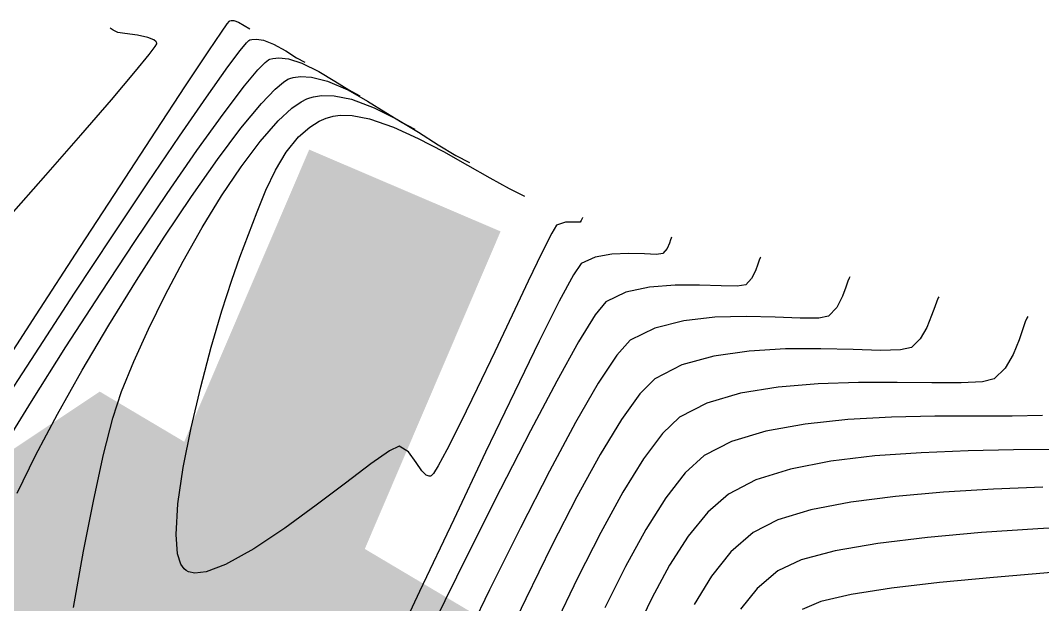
# Model space of a CAD drawing. Header units: feet. Extents: x 26064 to 27719, y 16802 to 28989.
# Drawn here: x 27603.58 to 27642.87, y 18020.47 to 18042.92 of the extents above; entities that cross this region are included whole.
import ezdxf

# ---------------------------------------------------------------- set-up
doc = ezdxf.new("R2010")
doc.units = ezdxf.units.FT
doc.header["$LTSCALE"] = 50
doc.header["$MEASUREMENT"] = 0
doc.linetypes.add('HIDDEN', pattern=[0.375, 0.25, -0.125])
doc.linetypes.add('HIDN25', pattern=[0.0938, 0.0625, -0.0313])
for name, color, linetype in [('CONT-MJR', 160, 'HIDDEN'), ('CONT-MNR', 55, 'HIDN25'), ('SILT_FENCE', 1, 'HIDDEN'), ('WATER', 5, 'Continuous')]:
    doc.layers.add(name, color=color, linetype=linetype)

msp = doc.modelspace()

# ---------------------------------------------------------------- linework, layer by layer
at = {"layer": 'CONT-MJR', "color": 7, "extrusion": (0.818663, -0.574275, 0)}
msp.add_line((27611.30488, 18042.47614, 625), (27611.53084, 18042.79827, 625), dxfattribs=at)
at = {"layer": 'CONT-MJR', "color": 7, "extrusion": (0.792367, -0.610044, 0)}
msp.add_line((27611.53084, 18042.79827, 625), (27611.60859, 18042.89925, 625), dxfattribs=at)
at = {"layer": 'CONT-MJR', "color": 7, "extrusion": (-0.678979, 0.734158, 0)}
msp.add_line((27611.60859, 18042.89925, 625), (27611.62456, 18042.91402, 625), dxfattribs=at)
at = {"layer": 'CONT-MJR', "color": 7, "extrusion": (0.200093, -0.979777, 0)}
msp.add_line((27611.62456, 18042.91402, 625), (27611.67514, 18042.92435, 625), dxfattribs=at)
at = {"layer": 'CONT-MJR', "color": 7, "extrusion": (-0.065043, -0.997882, 0)}
msp.add_line((27611.67514, 18042.92435, 625), (27611.78422, 18042.91724, 625), dxfattribs=at)
at = {"layer": 'CONT-MJR', "color": 7, "extrusion": (-0.336186, -0.941796, 0)}
msp.add_line((27611.78422, 18042.91724, 625), (27611.95828, 18042.85511, 625), dxfattribs=at)
at = {"layer": 'CONT-MJR', "color": 7, "extrusion": (-0.495609, -0.868546, 0)}
msp.add_line((27611.95828, 18042.85511, 625), (27612.1837, 18042.72648, 625), dxfattribs=at)
at = {"layer": 'CONT-MJR', "color": 7, "extrusion": (0.507377, 0.861724, 0)}
msp.add_line((27612.1837, 18042.72648, 625), (27612.39879, 18042.59984, 625), dxfattribs=at)
at = {"layer": 'CONT-MJR', "color": 7}
for p, q in [((27610.81404, 18041.75046, 625), (27611.30488, 18042.47614, 625)), ((27614.70144, 18038.82482, 620), (27615.06691, 18039.04737, 620)), ((27615.06691, 18039.04737, 620), (27615.33088, 18039.16393, 620)), ((27615.33088, 18039.16393, 620), (27615.46937, 18039.21211, 620)), ((27615.59772, 18039.24656, 620), (27615.87303, 18039.28484, 620)), ((27615.87303, 18039.28484, 620), (27616.32775, 18039.27168, 620)), ((27616.99853, 18039.13911, 620), (27617.91188, 18038.82434, 620)), ((27617.91188, 18038.82434, 620), (27618.87111, 18038.39038, 620)), ((27621.62427, 18036.87086, 620), (27622.36722, 18036.45762, 620)), ((27612.67231, 18035.56473, 620), (27613.01085, 18036.39617, 620)), ((27624.5299, 18035.16543, 620), (27624.18758, 18035.06054, 620)), ((27625.09018, 18035.17038, 620), (27624.89825, 18035.17184, 620)), ((27625.13622, 18035.2378, 620), (27625.09018, 18035.17038, 620)), ((27623.99874, 18034.74712, 620), (27623.62029, 18033.99169, 620)), ((27604.17796, 18031.60415, 625), (27605.85878, 18034.19439, 625)), ((27611.32177, 18031.75763, 620), (27611.69914, 18032.93877, 620)), ((27642.20255, 18031.33621, 625), (27642.10615, 18031.06847, 625)), ((27642.26424, 18031.48277, 625), (27642.20255, 18031.33621, 625)), ((27642.10615, 18031.06847, 625), (27641.96089, 18030.64986, 625)), ((27610.5085, 18028.83647, 620), (27610.91403, 18030.36162, 620)), ((27621.81171, 18030.18723, 620), (27621.13928, 18028.77764, 620)), ((27632.70291, 18028.82507, 625), (27631.2496, 18028.58969, 625)), ((27638.61466, 18028.98853, 625), (27637.27499, 18029.00358, 625)), ((27628.90821, 18027.67273, 625), (27628.25911, 18027.05088, 625)), ((27609.83438, 18025.74167, 620), (27610.13776, 18027.26791, 620)), ((27628.25911, 18027.05088, 625), (27627.52922, 18026.07049, 625)), ((27618.49576, 18026.34298, 620), (27618.14053, 18026.55991, 620)), ((27618.79228, 18025.93246, 620), (27618.49576, 18026.34298, 620)), ((27627.52922, 18026.07049, 625), (27626.73314, 18024.7841, 625)), ((27619.3682, 18025.41737, 620), (27619.34035, 18025.40233, 620)), ((27614.94706, 18024.285, 620), (27613.74054, 18023.40917, 620)), ((27609.62064, 18022.42316, 620), (27609.56005, 18023.15912, 620)), ((27609.87039, 18021.83967, 620), (27609.74547, 18022.02341, 620)), ((27609.94614, 18021.77469, 620), (27609.87039, 18021.83967, 620)), ((27610.72214, 18021.73137, 620), (27610.2772, 18021.67479, 620)), ((27640.98336, 18021.51442, 630), (27638.90708, 18021.31632, 630)), ((27637.05557, 18021.0986, 630), (27635.50675, 18020.85698, 630)), ((27638.90708, 18021.31632, 630), (27637.05557, 18021.0986, 630)), ((27634.33853, 18020.58717, 630), (27633.62884, 18020.28491, 630)), ((27635.50675, 18020.85698, 630), (27634.33853, 18020.58717, 630))]:
    msp.add_line(p, q, dxfattribs=at)
at = {"layer": 'CONT-MJR', "color": 7, "extrusion": (0.832953, -0.553344, 0)}
msp.add_line((27609.92704, 18040.41525, 625), (27610.81404, 18041.75046, 625), dxfattribs=at)
at = {"layer": 'CONT-MJR', "color": 7, "extrusion": (0.835437, -0.549586, 0)}
msp.add_line((27608.77663, 18038.66648, 625), (27609.92704, 18040.41525, 625), dxfattribs=at)
at = {"layer": 'CONT-MJR', "color": 7, "extrusion": (0.259231, -0.965815, 0)}
msp.add_line((27615.46937, 18039.21211, 620), (27615.59772, 18039.24656, 620), dxfattribs=at)
at = {"layer": 'CONT-MJR', "color": 7, "extrusion": (-0.193888, -0.981024, 0)}
msp.add_line((27616.32775, 18039.27168, 620), (27616.99853, 18039.13911, 620), dxfattribs=at)
at = {"layer": 'CONT-MJR', "color": 7, "extrusion": (0.836934, -0.547303, 0)}
msp.add_line((27607.40611, 18036.57068, 625), (27608.77663, 18038.66648, 625), dxfattribs=at)
at = {"layer": 'CONT-MJR', "color": 7, "extrusion": (0.655017, -0.755614, 0)}
msp.add_line((27614.26538, 18038.44682, 620), (27614.70144, 18038.82482, 620), dxfattribs=at)
at = {"layer": 'CONT-MJR', "color": 7, "extrusion": (0.777149, -0.629317, 0)}
msp.add_line((27613.79053, 18037.86042, 620), (27614.26538, 18038.44682, 620), dxfattribs=at)
at = {"layer": 'CONT-MJR', "color": 7, "extrusion": (-0.462459, -0.88664, 0)}
msp.add_line((27618.87111, 18038.39038, 620), (27619.83623, 18037.88699, 620), dxfattribs=at)
at = {"layer": 'CONT-MJR', "color": 7, "extrusion": (0.858702, -0.512475, 0)}
msp.add_line((27613.37797, 18037.16914, 620), (27613.79053, 18037.86042, 620), dxfattribs=at)
at = {"layer": 'CONT-MJR', "color": 7, "extrusion": (-0.489817, -0.871825, 0)}
msp.add_line((27619.83623, 18037.88699, 620), (27620.76728, 18037.3639, 620), dxfattribs=at)
at = {"layer": 'CONT-MJR', "color": 7, "extrusion": (0.903293, -0.429024, 0)}
msp.add_line((27613.01085, 18036.39617, 620), (27613.37797, 18037.16914, 620), dxfattribs=at)
at = {"layer": 'CONT-MJR', "color": 7, "extrusion": (-0.498675, -0.866789, 0)}
msp.add_line((27620.76728, 18037.3639, 620), (27621.62427, 18036.87086, 620), dxfattribs=at)
at = {"layer": 'CONT-MJR', "color": 7, "extrusion": (0.838002, -0.545667, 0)}
msp.add_line((27605.85878, 18034.19439, 625), (27607.40611, 18036.57068, 625), dxfattribs=at)
at = {"layer": 'CONT-MJR', "color": 7, "extrusion": (-0.433974, -0.900925, 0)}
msp.add_line((27622.36722, 18036.45762, 620), (27622.95617, 18036.17393, 620), dxfattribs=at)
at = {"layer": 'CONT-MJR', "color": 7, "extrusion": (0.935689, -0.352825, 0)}
msp.add_line((27612.3455, 18034.69804, 620), (27612.67231, 18035.56473, 620), dxfattribs=at)
at = {"layer": 'CONT-MJR', "color": 7, "extrusion": (0.017419, -0.999848, 0)}
msp.add_line((27624.89825, 18035.17184, 620), (27624.5299, 18035.16543, 620), dxfattribs=at)
at = {"layer": 'CONT-MJR', "color": 7, "extrusion": (0.91061, -0.413267, 0)}
msp.add_line((27625.16706, 18035.30575, 620), (27625.13622, 18035.2378, 620), dxfattribs=at)
at = {"layer": 'CONT-MJR', "color": 7, "extrusion": (0.919874, -0.392214, 0)}
msp.add_line((27625.18153, 18035.33969, 620), (27625.16706, 18035.30575, 620), dxfattribs=at)
at = {"layer": 'CONT-MJR', "color": 7, "extrusion": (0.904458, -0.426563, 0)}
msp.add_line((27625.18608, 18035.34933, 620), (27625.18153, 18035.33969, 620), dxfattribs=at)
at = {"layer": 'CONT-MJR', "color": 7, "extrusion": (0.856545, -0.516072, 0)}
msp.add_line((27624.18758, 18035.06054, 620), (27623.99874, 18034.74712, 620), dxfattribs=at)
at = {"layer": 'CONT-MJR', "color": 7, "extrusion": (0.935486, -0.353364, 0)}
msp.add_line((27612.01357, 18033.81929, 620), (27612.3455, 18034.69804, 620), dxfattribs=at)
at = {"layer": 'CONT-MJR', "color": 7, "extrusion": (0.901419, -0.432948, 0)}
msp.add_line((27623.62029, 18033.99169, 620), (27623.09866, 18032.90564, 620), dxfattribs=at)
at = {"layer": 'CONT-MJR', "color": 7, "extrusion": (0.941758, -0.336292, 0)}
msp.add_line((27611.69914, 18032.93877, 620), (27612.01357, 18033.81929, 620), dxfattribs=at)
at = {"layer": 'CONT-MJR', "color": 7, "extrusion": (0.903724, -0.428115, 0)}
msp.add_line((27623.09866, 18032.90564, 620), (27622.48032, 18031.60036, 620), dxfattribs=at)
at = {"layer": 'CONT-MJR', "color": 7, "extrusion": (0.839629, -0.543161, 0)}
msp.add_line((27602.40695, 18028.86649, 625), (27604.17796, 18031.60415, 625), dxfattribs=at)
at = {"layer": 'CONT-MJR', "color": 7, "extrusion": (0.959894, -0.280362, 0)}
msp.add_line((27610.91403, 18030.36162, 620), (27611.32177, 18031.75763, 620), dxfattribs=at)
at = {"layer": 'CONT-MJR', "color": 7, "extrusion": (0.903927, -0.427686, 0)}
msp.add_line((27622.48032, 18031.60036, 620), (27621.81171, 18030.18723, 620), dxfattribs=at)
at = {"layer": 'CONT-MJR', "color": 7, "extrusion": (0.895061, -0.445944, 0)}
msp.add_line((27642.29498, 18031.54449, 625), (27642.26424, 18031.48277, 625), dxfattribs=at)
at = {"layer": 'CONT-MJR', "color": 7, "extrusion": (0.926305, -0.376775, 0)}
msp.add_line((27641.96089, 18030.64986, 625), (27641.73203, 18030.08721, 625), dxfattribs=at)
at = {"layer": 'CONT-MJR', "color": 7, "extrusion": (0.864396, -0.502812, 0)}
msp.add_line((27641.73203, 18030.08721, 625), (27641.42424, 18029.55808, 625), dxfattribs=at)
at = {"layer": 'CONT-MJR', "color": 7, "extrusion": (0.705211, -0.708998, 0)}
msp.add_line((27641.42424, 18029.55808, 625), (27641.00922, 18029.14528, 625), dxfattribs=at)
at = {"layer": 'CONT-MJR', "color": 7, "extrusion": (0.973186, -0.23002, 0)}
msp.add_line((27610.13776, 18027.26791, 620), (27610.5085, 18028.83647, 620), dxfattribs=at)
at = {"layer": 'CONT-MJR', "color": 7, "extrusion": (0.08232, -0.996606, 0)}
msp.add_line((27634.24259, 18028.95225, 625), (27632.70291, 18028.82507, 625), dxfattribs=at)
at = {"layer": 'CONT-MJR', "color": 7, "extrusion": (0.031847, -0.999493, 0)}
msp.add_line((27635.79213, 18029.00162, 625), (27634.24259, 18028.95225, 625), dxfattribs=at)
at = {"layer": 'CONT-MJR', "color": 7, "extrusion": (0.001324, -0.999999, 0)}
msp.add_line((27637.27499, 18029.00358, 625), (27635.79213, 18029.00162, 625), dxfattribs=at)
at = {"layer": 'CONT-MJR', "color": 7, "extrusion": (-0.001486, -0.999999, 0)}
msp.add_line((27639.7346, 18028.98687, 625), (27638.61466, 18028.98853, 625), dxfattribs=at)
at = {"layer": 'CONT-MJR', "color": 7, "extrusion": (0.051065, -0.998695, 0)}
msp.add_line((27640.5583, 18029.02899, 625), (27639.7346, 18028.98687, 625), dxfattribs=at)
at = {"layer": 'CONT-MJR', "color": 7, "extrusion": (0.249733, -0.968315, 0)}
msp.add_line((27641.00922, 18029.14528, 625), (27640.5583, 18029.02899, 625), dxfattribs=at)
at = {"layer": 'CONT-MJR', "color": 7, "extrusion": (0.899246, -0.437443, 0)}
msp.add_line((27621.13928, 18028.77764, 620), (27620.50948, 18027.48296, 620), dxfattribs=at)
at = {"layer": 'CONT-MJR', "color": 7, "extrusion": (0.278362, -0.960476, 0)}
msp.add_line((27631.2496, 18028.58969, 625), (27629.95919, 18028.2157, 625), dxfattribs=at)
at = {"layer": 'CONT-MJR', "color": 7, "extrusion": (0.459, -0.888436, 0)}
msp.add_line((27629.95919, 18028.2157, 625), (27628.90821, 18027.67273, 625), dxfattribs=at)
at = {"layer": 'CONT-MJR', "color": 7, "extrusion": (0.892232, -0.451577, 0)}
msp.add_line((27620.50948, 18027.48296, 620), (27619.96876, 18026.4146, 620), dxfattribs=at)
at = {"layer": 'CONT-MJR', "color": 7, "extrusion": (-0.42798, 0.903788, 0)}
msp.add_line((27618.14053, 18026.55991, 620), (27617.76468, 18026.38193, 620), dxfattribs=at)
at = {"layer": 'CONT-MJR', "color": 7, "extrusion": (-0.577728, 0.816229, 0)}
msp.add_line((27617.76468, 18026.38193, 620), (27617.04795, 18025.87462, 620), dxfattribs=at)
at = {"layer": 'CONT-MJR', "color": 7, "extrusion": (0.877456, -0.479657, 0)}
msp.add_line((27619.96876, 18026.4146, 620), (27619.63153, 18025.7977, 620), dxfattribs=at)
at = {"layer": 'CONT-MJR', "color": 7, "extrusion": (0.989581, -0.143979, 0)}
msp.add_line((27609.63096, 18024.3435, 620), (27609.83438, 18025.74167, 620), dxfattribs=at)
at = {"layer": 'CONT-MJR', "color": 7, "extrusion": (0.603566, -0.797313, 0)}
msp.add_line((27617.04795, 18025.87462, 620), (27616.07914, 18025.14123, 620), dxfattribs=at)
at = {"layer": 'CONT-MJR', "color": 7, "extrusion": (0.828783, 0.55957, 0)}
msp.add_line((27619.00925, 18025.6111, 620), (27618.79228, 18025.93246, 620), dxfattribs=at)
at = {"layer": 'CONT-MJR', "color": 7, "extrusion": (0.84453, -0.535508, 0)}
msp.add_line((27619.63153, 18025.7977, 620), (27619.44984, 18025.51116, 620), dxfattribs=at)
at = {"layer": 'CONT-MJR', "color": 7, "extrusion": (0.710865, 0.703329, 0)}
msp.add_line((27619.1712, 18025.44742, 620), (27619.00925, 18025.6111, 620), dxfattribs=at)
at = {"layer": 'CONT-MJR', "color": 7, "extrusion": (0.382308, 0.924035, 0)}
msp.add_line((27619.28273, 18025.40128, 620), (27619.1712, 18025.44742, 620), dxfattribs=at)
at = {"layer": 'CONT-MJR', "color": 7, "extrusion": (0.018251, -0.999833, 0)}
msp.add_line((27619.34035, 18025.40233, 620), (27619.28273, 18025.40128, 620), dxfattribs=at)
at = {"layer": 'CONT-MJR', "color": 7, "extrusion": (0.754273, -0.656561, 0)}
msp.add_line((27619.44984, 18025.51116, 620), (27619.3682, 18025.41737, 620), dxfattribs=at)
at = {"layer": 'CONT-MJR', "color": 7, "extrusion": (-0.60323, 0.797567, 0)}
msp.add_line((27616.07914, 18025.14123, 620), (27614.94706, 18024.285, 620), dxfattribs=at)
at = {"layer": 'CONT-MJR', "color": 7, "extrusion": (0.876033, -0.482251, 0)}
msp.add_line((27626.73314, 18024.7841, 625), (27625.88546, 18023.24425, 625), dxfattribs=at)
at = {"layer": 'CONT-MJR', "color": 7, "extrusion": (0.998213, -0.059757, 0)}
msp.add_line((27609.56005, 18023.15912, 620), (27609.63096, 18024.3435, 620), dxfattribs=at)
at = {"layer": 'CONT-MJR', "color": 7, "extrusion": (0.553447, -0.832884, 0)}
msp.add_line((27613.74054, 18023.40917, 620), (27612.54837, 18022.61698, 620), dxfattribs=at)
at = {"layer": 'CONT-MJR', "color": 7, "extrusion": (0.89148, -0.453059, 0)}
msp.add_line((27625.88546, 18023.24425, 625), (27625.00078, 18021.50347, 625), dxfattribs=at)
at = {"layer": 'CONT-MJR', "color": 7, "extrusion": (-0.485831, 0.874053, 0)}
msp.add_line((27612.54837, 18022.61698, 620), (27611.45937, 18022.01167, 620), dxfattribs=at)
at = {"layer": 'CONT-MJR', "color": 7, "extrusion": (0.95455, 0.298052, 0)}
msp.add_line((27609.74547, 18022.02341, 620), (27609.62064, 18022.42316, 620), dxfattribs=at)
at = {"layer": 'CONT-MJR', "color": 7, "extrusion": (0.474767, 0.880111, 0)}
msp.add_line((27610.04266, 18021.72263, 620), (27609.94614, 18021.77469, 620), dxfattribs=at)
at = {"layer": 'CONT-MJR', "color": 7, "extrusion": (0.355394, -0.934717, 0)}
msp.add_line((27611.45937, 18022.01167, 620), (27610.72214, 18021.73137, 620), dxfattribs=at)
at = {"layer": 'CONT-MJR', "color": 7, "extrusion": (-0.199852, -0.979826, 0)}
msp.add_line((27610.2772, 18021.67479, 620), (27610.04266, 18021.72263, 620), dxfattribs=at)
at = {"layer": 'CONT-MJR', "color": 7, "extrusion": (0.90147, -0.432842, 0)}
msp.add_line((27625.00078, 18021.50347, 625), (27624.09369, 18019.6143, 625), dxfattribs=at)
at = {"layer": 'CONT-MJR', "color": 7, "extrusion": (0.081929, -0.996638, 0)}
msp.add_line((27643.2065, 18021.69717, 630), (27640.98336, 18021.51442, 630), dxfattribs=at)
at = {"layer": 'CONT-MNR', "color": 7}
for p, q in [((27607.14903, 18042.54558, 626), (27607.02748, 18042.62286, 626)), ((27607.59234, 18042.41619, 626), (27607.31932, 18042.45537, 626)), ((27608.79954, 18042.10207, 626), (27608.70648, 18042.1809, 626)), ((27612.36336, 18042.15581, 624), (27612.39352, 18042.17364, 624)), ((27608.82298, 18042.0567, 626), (27608.79954, 18042.10207, 626)), ((27613.3059, 18042.01258, 624), (27613.77519, 18041.75241, 624)), ((27612.98031, 18041.30732, 623), (27613.11298, 18041.40984, 623)), ((27613.50643, 18041.48598, 623), (27613.87584, 18041.44765, 623)), ((27613.77519, 18041.75241, 624), (27614.19196, 18041.49031, 624)), ((27613.87584, 18041.44765, 623), (27614.39178, 18041.2861, 623)), ((27612.19412, 18040.41117, 623), (27612.70166, 18041.02106, 623)), ((27607.07321, 18039.87462, 626), (27608.00761, 18040.97628, 626)), ((27614.77229, 18040.73948, 622), (27615.37944, 18040.58564, 622)), ((27611.36819, 18039.32282, 623), (27612.19412, 18040.41117, 623)), ((27613.36538, 18040.28533, 622), (27613.68368, 18040.55581, 622)), ((27614.70041, 18039.95249, 621), (27614.84798, 18039.99282, 621)), ((27616.91851, 18039.82658, 622), (27617.62725, 18039.38525, 622)), ((27610.36461, 18037.92513, 623), (27611.36819, 18039.32282, 623)), ((27604.55763, 18036.98232, 626), (27605.89611, 18038.51436, 626)), ((27608.47386, 18036.67796, 624), (27609.68937, 18038.47411, 624)), ((27612.06059, 18037.2997, 621), (27612.79132, 18038.27529, 621)), ((27609.22102, 18036.27478, 623), (27610.36461, 18037.92513, 623)), ((27611.31253, 18036.18111, 621), (27612.06059, 18037.2997, 621)), ((27628.5211, 18034.35605, 621), (27628.43768, 18034.16212, 621)), ((27626.30551, 18033.93585, 621), (27625.6666, 18033.82427, 621)), ((27626.96708, 18033.96172, 621), (27626.30551, 18033.93585, 621)), ((27628.03268, 18033.93245, 621), (27627.56993, 18033.94591, 621)), ((27628.43768, 18034.16212, 621), (27628.27398, 18033.96536, 621)), ((27609.14357, 18032.35891, 621), (27609.83611, 18033.67155, 621)), ((27625.6666, 18033.82427, 621), (27625.13171, 18033.58298, 621)), ((27632.01255, 18033.79252, 622), (27631.97808, 18033.70716, 622)), ((27632.02964, 18033.82739, 622), (27632.01255, 18033.79252, 622)), ((27631.83376, 18033.30482, 622), (27631.68058, 18032.99935, 622)), ((27606.97459, 18031.20671, 622), (27608.03726, 18032.92951, 622)), ((27628.73795, 18032.74825, 622), (27627.76357, 18032.67347, 622)), ((27629.68233, 18032.74684, 622), (27628.73795, 18032.74825, 622)), ((27630.50894, 18032.71673, 622), (27629.68233, 18032.74684, 622)), ((27605.32649, 18030.37432, 623), (27606.66433, 18032.44271, 623)), ((27635.29999, 18032.67176, 623), (27635.17402, 18032.32639, 623)), ((27624.28513, 18032.12849, 621), (27623.51757, 18030.59861, 621)), ((27635.17402, 18032.32639, 623), (27634.9571, 18031.8938, 623)), ((27605.95275, 18029.47855, 622), (27606.97459, 18031.20671, 622)), ((27630.27076, 18031.51474, 623), (27629.073, 18031.38108, 623)), ((27634.26071, 18031.48074, 623), (27633.54992, 18031.48444, 623)), ((27634.6416, 18031.55532, 623), (27634.26071, 18031.48074, 623)), ((27607.93942, 18029.81369, 621), (27608.50537, 18031.0599, 621)), ((27627.96164, 18031.10047, 623), (27627.01996, 18030.62785, 623)), ((27623.51757, 18030.59861, 621), (27622.56438, 18028.63889, 621)), ((27627.01996, 18030.62785, 623), (27626.4999, 18030.05814, 623)), ((27634.34323, 18030.29874, 624), (27632.9842, 18030.29403, 624)), ((27635.58586, 18030.26814, 624), (27634.34323, 18030.29874, 624)), ((27636.6331, 18030.2408, 624), (27635.58586, 18030.26814, 624)), ((27607.46364, 18028.65942, 621), (27607.93942, 18029.81369, 621)), ((27624.18973, 18029.05976, 622), (27623.17776, 18027.14506, 622)), ((27625.78834, 18028.9807, 623), (27624.9146, 18027.46764, 623)), ((27607.1351, 18027.63984, 621), (27607.46364, 18028.65942, 621)), ((27627.38384, 18028.56838, 624), (27626.67836, 18027.5799, 624)), ((27606.77773, 18026.23254, 621), (27607.1351, 18027.63984, 621)), ((27638.7259, 18027.70655, 626), (27637.06183, 18027.66936, 626)), ((27624.9146, 18027.46764, 623), (27623.90798, 18025.59106, 623)), ((27626.67836, 18027.5799, 624), (27625.86744, 18026.24151, 624)), ((27633.73964, 18027.41021, 626), (27632.22566, 18027.13966, 626)), ((27632.22566, 18027.13966, 626), (27630.90587, 18026.74274, 626)), ((27603.45223, 18024.75554, 622), (27604.15957, 18026.20361, 622)), ((27606.3995, 18024.50518, 621), (27606.77773, 18026.23254, 621)), ((27641.74938, 18026.41448, 627), (27640.00255, 18026.3793, 627)), ((27634.72457, 18025.97739, 627), (27633.17594, 18025.67902, 627)), ((27623.90798, 18025.59106, 623), (27622.79778, 18023.42306, 623)), ((27629.13167, 18025.53367, 626), (27628.38321, 18024.57161, 626)), ((27640.97359, 18024.89994, 628), (27639.0636, 18024.78564, 628)), ((27642.87935, 18024.981, 628), (27640.97359, 18024.89994, 628)), ((27624.97085, 18024.60988, 624), (27624.00837, 18022.74167, 624)), ((27639.0636, 18024.78564, 628), (27637.21482, 18024.62451, 628)), ((27633.96265, 18024.10744, 628), (27632.69013, 18023.72433, 628)), ((27635.49269, 18024.40298, 628), (27633.96265, 18024.10744, 628)), ((27620.23277, 18023.74563, 621), (27618.92017, 18020.96994, 621)), ((27630.00185, 18024.01956, 627), (27629.24677, 18023.09719, 627)), ((27642.67908, 18023.38239, 629), (27640.51195, 18023.23348, 629)), ((27638.43857, 18023.04995, 629), (27636.53904, 18022.82144, 629)), ((27640.51195, 18023.23348, 629), (27638.43857, 18023.04995, 629)), ((27624.00837, 18022.74167, 624), (27622.99979, 18020.69354, 624)), ((27634.89348, 18022.5376, 629), (27633.582, 18022.18806, 629)), ((27636.53904, 18022.82144, 629), (27634.89348, 18022.5376, 629)), ((27605.61234, 18020.36088, 621), (27606.00839, 18022.52541, 621)), ((27618.92017, 18020.96994, 621), (27617.5536, 18018.08012, 621)), ((27622.99979, 18020.69354, 624), (27621.9649, 18018.52216, 624))]:
    msp.add_line(p, q, dxfattribs=at)
at = {"layer": 'CONT-MNR', "color": 7, "extrusion": (-0.468113, -0.883669, 0)}
msp.add_line((27607.31932, 18042.45537, 626), (27607.14903, 18042.54558, 626), dxfattribs=at)
at = {"layer": 'CONT-MNR', "color": 7, "extrusion": (-0.123056, -0.9924, 0)}
msp.add_line((27608.08021, 18042.3557, 626), (27607.59234, 18042.41619, 626), dxfattribs=at)
at = {"layer": 'CONT-MNR', "color": 7, "extrusion": (-0.204145, -0.978941, 0)}
msp.add_line((27608.47778, 18042.27279, 626), (27608.08021, 18042.3557, 626), dxfattribs=at)
at = {"layer": 'CONT-MNR', "color": 7, "extrusion": (-0.372827, -0.927901, 0)}
msp.add_line((27608.70648, 18042.1809, 626), (27608.47778, 18042.27279, 626), dxfattribs=at)
at = {"layer": 'CONT-MNR', "color": 7, "extrusion": (-0.240415, 0.97067, 0)}
msp.add_line((27612.39352, 18042.17364, 624), (27612.47547, 18042.19394, 624), dxfattribs=at)
at = {"layer": 'CONT-MNR', "color": 7, "extrusion": (0.065742, -0.997837, 0)}
msp.add_line((27612.47547, 18042.19394, 624), (27612.64813, 18042.20531, 624), dxfattribs=at)
at = {"layer": 'CONT-MNR', "color": 7, "extrusion": (-0.162573, -0.986696, 0)}
msp.add_line((27612.64813, 18042.20531, 624), (27612.92352, 18042.15994, 624), dxfattribs=at)
at = {"layer": 'CONT-MNR', "color": 7, "extrusion": (0.802423, -0.596756, 0)}
msp.add_line((27608.52573, 18041.61311, 626), (27608.75317, 18041.91894, 626), dxfattribs=at)
at = {"layer": 'CONT-MNR', "color": 7, "extrusion": (0.86379, -0.503852, 0)}
msp.add_line((27608.75317, 18041.91894, 626), (27608.81831, 18042.03061, 626), dxfattribs=at)
at = {"layer": 'CONT-MNR', "color": 7, "extrusion": (0.984357, -0.176185, 0)}
msp.add_line((27608.81831, 18042.03061, 626), (27608.82298, 18042.0567, 626), dxfattribs=at)
at = {"layer": 'CONT-MNR', "color": 7, "extrusion": (0.770113, -0.637907, 0)}
msp.add_line((27612.02547, 18041.77078, 624), (27612.26472, 18042.05961, 624), dxfattribs=at)
at = {"layer": 'CONT-MNR', "color": 7, "extrusion": (-0.698183, 0.715919, 0)}
msp.add_line((27612.26472, 18042.05961, 624), (27612.36336, 18042.15581, 624), dxfattribs=at)
at = {"layer": 'CONT-MNR', "color": 7, "extrusion": (0.359601, 0.933106, 0)}
msp.add_line((27612.92352, 18042.15994, 624), (27613.3059, 18042.01258, 624), dxfattribs=at)
at = {"layer": 'CONT-MNR', "color": 7, "extrusion": (0.7757, -0.631101, 0)}
msp.add_line((27608.00761, 18040.97628, 626), (27608.52573, 18041.61311, 626), dxfattribs=at)
at = {"layer": 'CONT-MNR', "color": 7, "extrusion": (0.800083, -0.599889, 0)}
msp.add_line((27611.54884, 18041.13509, 624), (27612.02547, 18041.77078, 624), dxfattribs=at)
at = {"layer": 'CONT-MNR', "color": 7, "extrusion": (0.427528, -0.904002, 0)}
msp.add_line((27613.11298, 18041.40984, 623), (27613.16248, 18041.43326, 623), dxfattribs=at)
at = {"layer": 'CONT-MNR', "color": 7, "extrusion": (-0.250675, 0.968071, 0)}
msp.add_line((27613.16248, 18041.43326, 623), (27613.27372, 18041.46206, 623), dxfattribs=at)
at = {"layer": 'CONT-MNR', "color": 7, "extrusion": (0.102233, -0.99476, 0)}
msp.add_line((27613.27372, 18041.46206, 623), (27613.50643, 18041.48598, 623), dxfattribs=at)
at = {"layer": 'CONT-MNR', "color": 7, "extrusion": (-0.483159, -0.875533, 0)}
msp.add_line((27614.19196, 18041.49031, 624), (27614.51027, 18041.31465, 624), dxfattribs=at)
at = {"layer": 'CONT-MNR', "color": 7, "extrusion": (0.815078, -0.579351, 0)}
msp.add_line((27610.727, 18039.97885, 624), (27611.54884, 18041.13509, 624), dxfattribs=at)
at = {"layer": 'CONT-MNR', "color": 7, "extrusion": (0.716563, -0.697523, 0)}
msp.add_line((27612.70166, 18041.02106, 623), (27612.98031, 18041.30732, 623), dxfattribs=at)
at = {"layer": 'CONT-MNR', "color": 7, "extrusion": (0.440151, 0.897924, 0)}
msp.add_line((27614.39178, 18041.2861, 623), (27615.04303, 18040.96687, 623), dxfattribs=at)
at = {"layer": 'CONT-MNR', "color": 7, "extrusion": (0.524544, -0.851383, 0)}
msp.add_line((27613.68368, 18040.55581, 622), (27613.85712, 18040.66267, 622), dxfattribs=at)
at = {"layer": 'CONT-MNR', "color": 7, "extrusion": (-0.376493, 0.92642, 0)}
msp.add_line((27613.85712, 18040.66267, 622), (27613.93145, 18040.69287, 622), dxfattribs=at)
at = {"layer": 'CONT-MNR', "color": 7, "extrusion": (-0.258043, 0.966134, 0)}
msp.add_line((27613.93145, 18040.69287, 622), (27614.06349, 18040.72814, 622), dxfattribs=at)
at = {"layer": 'CONT-MNR', "color": 7, "extrusion": (0.12916, -0.991624, 0)}
msp.add_line((27614.06349, 18040.72814, 622), (27614.3382, 18040.76392, 622), dxfattribs=at)
at = {"layer": 'CONT-MNR', "color": 7, "extrusion": (-0.056207, -0.998419, 0)}
msp.add_line((27614.3382, 18040.76392, 622), (27614.77229, 18040.73948, 622), dxfattribs=at)
at = {"layer": 'CONT-MNR', "color": 7, "extrusion": (-0.515456, -0.856916, 0)}
msp.add_line((27615.04303, 18040.96687, 623), (27615.66074, 18040.5953, 623), dxfattribs=at)
at = {"layer": 'CONT-MNR', "color": 7, "extrusion": (0.725055, -0.688691, 0)}
msp.add_line((27612.84318, 18039.73556, 622), (27613.36538, 18040.28533, 622), dxfattribs=at)
at = {"layer": 'CONT-MNR', "color": 7, "extrusion": (-0.395438, -0.918493, 0)}
msp.add_line((27615.37944, 18040.58564, 622), (27616.15658, 18040.25106, 622), dxfattribs=at)
at = {"layer": 'CONT-MNR', "color": 7, "extrusion": (0.532669, 0.846324, 0)}
msp.add_line((27615.66074, 18040.5953, 623), (27616.20146, 18040.25498, 623), dxfattribs=at)
at = {"layer": 'CONT-MNR', "color": 7, "extrusion": (0.486684, 0.873578, 0)}
msp.add_line((27616.15658, 18040.25106, 622), (27616.91851, 18039.82658, 622), dxfattribs=at)
at = {"layer": 'CONT-MNR', "color": 7, "extrusion": (0.472799, 0.88117, 0)}
msp.add_line((27616.20146, 18040.25498, 623), (27616.62174, 18040.02947, 623), dxfattribs=at)
at = {"layer": 'CONT-MNR', "color": 7, "extrusion": (0.756179, -0.654365, 0)}
msp.add_line((27605.89611, 18038.51436, 626), (27607.07321, 18039.87462, 626), dxfattribs=at)
at = {"layer": 'CONT-MNR', "color": 7, "extrusion": (0.823245, -0.567687, 0)}
msp.add_line((27609.68937, 18038.47411, 624), (27610.727, 18039.97885, 624), dxfattribs=at)
at = {"layer": 'CONT-MNR', "color": 7, "extrusion": (0.450901, -0.892574, 0)}
msp.add_line((27614.36718, 18039.79895, 621), (27614.5927, 18039.91288, 621), dxfattribs=at)
at = {"layer": 'CONT-MNR', "color": 7, "extrusion": (-0.345166, 0.938542, 0)}
msp.add_line((27614.5927, 18039.91288, 621), (27614.70041, 18039.95249, 621), dxfattribs=at)
at = {"layer": 'CONT-MNR', "color": 7, "extrusion": (0.149801, -0.988716, 0)}
msp.add_line((27614.84798, 18039.99282, 621), (27615.1537, 18040.03914, 621), dxfattribs=at)
at = {"layer": 'CONT-MNR', "color": 7, "extrusion": (-0.01836, -0.999831, 0)}
msp.add_line((27615.1537, 18040.03914, 621), (27615.63478, 18040.0303, 621), dxfattribs=at)
at = {"layer": 'CONT-MNR', "color": 7, "extrusion": (-0.199503, -0.979897, 0)}
msp.add_line((27615.63478, 18040.0303, 621), (27616.30729, 18039.89338, 621), dxfattribs=at)
at = {"layer": 'CONT-MNR', "color": 7, "extrusion": (-0.353019, -0.935616, 0)}
msp.add_line((27616.30729, 18039.89338, 621), (27617.17442, 18039.5662, 621), dxfattribs=at)
at = {"layer": 'CONT-MNR', "color": 7, "extrusion": (0.771974, -0.635654, 0)}
msp.add_line((27612.05631, 18038.77994, 622), (27612.84318, 18039.73556, 622), dxfattribs=at)
at = {"layer": 'CONT-MNR', "color": 7, "extrusion": (-0.676917, 0.736059, 0)}
msp.add_line((27613.48681, 18039.06873, 621), (27614.00579, 18039.54601, 621), dxfattribs=at)
at = {"layer": 'CONT-MNR', "color": 7, "extrusion": (0.57342, -0.819262, 0)}
msp.add_line((27614.00579, 18039.54601, 621), (27614.36718, 18039.79895, 621), dxfattribs=at)
at = {"layer": 'CONT-MNR', "color": 7, "extrusion": (0.454603, 0.890694, 0)}
msp.add_line((27617.17442, 18039.5662, 621), (27618.04061, 18039.12411, 621), dxfattribs=at)
at = {"layer": 'CONT-MNR', "color": 7, "extrusion": (0.751997, -0.659167, 0)}
msp.add_line((27612.79132, 18038.27529, 621), (27613.48681, 18039.06873, 621), dxfattribs=at)
at = {"layer": 'CONT-MNR', "color": 7, "extrusion": (-0.529145, -0.848531, 0)}
msp.add_line((27617.62725, 18039.38525, 622), (27618.24481, 18039.00013, 622), dxfattribs=at)
at = {"layer": 'CONT-MNR', "color": 7, "extrusion": (-0.510523, -0.859864, 0)}
msp.add_line((27618.04061, 18039.12411, 621), (27618.87329, 18038.62972, 621), dxfattribs=at)
at = {"layer": 'CONT-MNR', "color": 7, "extrusion": (0.799938, -0.600082, 0)}
msp.add_line((27611.15029, 18037.57217, 622), (27612.05631, 18038.77994, 622), dxfattribs=at)
at = {"layer": 'CONT-MNR', "color": 7, "extrusion": (-0.464021, -0.885824, 0)}
msp.add_line((27618.24481, 18039.00013, 622), (27618.73322, 18038.74429, 622), dxfattribs=at)
at = {"layer": 'CONT-MNR', "color": 7, "extrusion": (-0.533888, -0.845555, 0)}
msp.add_line((27618.87329, 18038.62972, 621), (27619.6399, 18038.14568, 621), dxfattribs=at)
at = {"layer": 'CONT-MNR', "color": 7, "extrusion": (-0.524106, -0.851653, 0)}
msp.add_line((27619.6399, 18038.14568, 621), (27620.30789, 18037.7346, 621), dxfattribs=at)
at = {"layer": 'CONT-MNR', "color": 7, "extrusion": (0.817654, -0.57571, 0)}
msp.add_line((27610.15711, 18036.1616, 622), (27611.15029, 18037.57217, 622), dxfattribs=at)
at = {"layer": 'CONT-MNR', "color": 7, "extrusion": (-0.456583, -0.889681, 0)}
msp.add_line((27620.30789, 18037.7346, 621), (27620.8447, 18037.45911, 621), dxfattribs=at)
at = {"layer": 'CONT-MNR', "color": 7, "extrusion": (0.751743, -0.659457, 0)}
msp.add_line((27603.13909, 18035.36526, 626), (27604.55763, 18036.98232, 626), dxfattribs=at)
at = {"layer": 'CONT-MNR', "color": 7, "extrusion": (0.831704, -0.555219, 0)}
msp.add_line((27607.1184, 18034.6475, 624), (27608.47386, 18036.67796, 624), dxfattribs=at)
at = {"layer": 'CONT-MNR', "color": 7, "extrusion": (0.828915, -0.559374, 0)}
msp.add_line((27607.97505, 18034.42842, 623), (27609.22102, 18036.27478, 623), dxfattribs=at)
at = {"layer": 'CONT-MNR', "color": 7, "extrusion": (0.830657, -0.556784, 0)}
msp.add_line((27609.10876, 18034.59759, 622), (27610.15711, 18036.1616, 622), dxfattribs=at)
at = {"layer": 'CONT-MNR', "color": 7, "extrusion": (0.853151, -0.521664, 0)}
msp.add_line((27610.56507, 18034.95867, 621), (27611.31253, 18036.18111, 621), dxfattribs=at)
at = {"layer": 'CONT-MNR', "color": 7, "extrusion": (0.87014, -0.492804, 0)}
msp.add_line((27609.83611, 18033.67155, 621), (27610.56507, 18034.95867, 621), dxfattribs=at)
at = {"layer": 'CONT-MNR', "color": 7, "extrusion": (0.834529, -0.550964, 0)}
msp.add_line((27605.66088, 18032.43985, 624), (27607.1184, 18034.6475, 624), dxfattribs=at)
at = {"layer": 'CONT-MNR', "color": 7, "extrusion": (0.83458, -0.550887, 0)}
msp.add_line((27606.66433, 18032.44271, 623), (27607.97505, 18034.42842, 623), dxfattribs=at)
at = {"layer": 'CONT-MNR', "color": 7, "extrusion": (0.84137, -0.54046, 0)}
msp.add_line((27608.03726, 18032.92951, 622), (27609.10876, 18034.59759, 622), dxfattribs=at)
at = {"layer": 'CONT-MNR', "color": 7, "extrusion": (0.944691, -0.327961, 0)}
msp.add_line((27628.56738, 18034.48936, 621), (27628.5211, 18034.35605, 621), dxfattribs=at)
at = {"layer": 'CONT-MNR', "color": 7, "extrusion": (0.934163, -0.356846, 0)}
msp.add_line((27628.59456, 18034.5605, 621), (27628.56738, 18034.48936, 621), dxfattribs=at)
at = {"layer": 'CONT-MNR', "color": 7, "extrusion": (0.902443, -0.430809, 0)}
msp.add_line((27628.60786, 18034.58836, 621), (27628.59456, 18034.5605, 621), dxfattribs=at)
at = {"layer": 'CONT-MNR', "color": 7, "extrusion": (-0.026211, -0.999656, 0)}
msp.add_line((27627.56993, 18033.94591, 621), (27626.96708, 18033.96172, 621), dxfattribs=at)
at = {"layer": 'CONT-MNR', "color": 7, "extrusion": (0.13513, -0.990828, 0)}
msp.add_line((27628.27398, 18033.96536, 621), (27628.03268, 18033.93245, 621), dxfattribs=at)
at = {"layer": 'CONT-MNR', "color": 7, "extrusion": (0.824399, -0.566009, 0)}
msp.add_line((27625.13171, 18033.58298, 621), (27624.83415, 18033.14958, 621), dxfattribs=at)
at = {"layer": 'CONT-MNR', "color": 7, "extrusion": (0.939463, -0.34265, 0)}
msp.add_line((27631.92271, 18033.54871, 622), (27631.83376, 18033.30482, 622), dxfattribs=at)
at = {"layer": 'CONT-MNR', "color": 7, "extrusion": (0.944016, -0.329901, 0)}
for p, q in [((27631.97808, 18033.70716, 622), (27631.92271, 18033.54871, 622)), ((27635.37841, 18032.89616, 623), (27635.29999, 18032.67176, 623))]:
    msp.add_line(p, q, dxfattribs=at)
at = {"layer": 'CONT-MNR', "color": 7, "extrusion": (0.880761, -0.473561, 0)}
msp.add_line((27624.83415, 18033.14958, 621), (27624.28513, 18032.12849, 621), dxfattribs=at)
at = {"layer": 'CONT-MNR', "color": 7, "extrusion": (0.16529, -0.986245, 0)}
msp.add_line((27631.45779, 18032.76034, 622), (27631.13002, 18032.70541, 622), dxfattribs=at)
at = {"layer": 'CONT-MNR', "color": 7, "extrusion": (0.731512, -0.681829, 0)}
for p, q in [((27631.68058, 18032.99935, 622), (27631.45779, 18032.76034, 622)), ((27634.9571, 18031.8938, 623), (27634.6416, 18031.55532, 623))]:
    msp.add_line(p, q, dxfattribs=at)
at = {"layer": 'CONT-MNR', "color": 7, "extrusion": (0.927263, -0.37441, 0)}
msp.add_line((27635.42722, 18033.01704, 623), (27635.37841, 18032.89616, 623), dxfattribs=at)
at = {"layer": 'CONT-MNR', "color": 7, "extrusion": (0.897973, -0.440051, 0)}
msp.add_line((27635.45142, 18033.06642, 623), (27635.42722, 18033.01704, 623), dxfattribs=at)
at = {"layer": 'CONT-MNR', "color": 7, "extrusion": (0.837026, -0.547164, 0)}
msp.add_line((27604.13923, 18030.1121, 624), (27605.66088, 18032.43985, 624), dxfattribs=at)
at = {"layer": 'CONT-MNR', "color": 7, "extrusion": (0.897529, -0.440955, 0)}
msp.add_line((27608.50537, 18031.0599, 621), (27609.14357, 18032.35891, 621), dxfattribs=at)
at = {"layer": 'CONT-MNR', "color": 7, "extrusion": (0.432228, -0.901764, 0)}
msp.add_line((27626.84694, 18032.47502, 622), (27626.07583, 18032.10542, 622), dxfattribs=at)
at = {"layer": 'CONT-MNR', "color": 7, "extrusion": (0.211597, -0.977357, 0)}
msp.add_line((27627.76357, 18032.67347, 622), (27626.84694, 18032.47502, 622), dxfattribs=at)
at = {"layer": 'CONT-MNR', "color": 7, "extrusion": (-0.018238, -0.999834, 0)}
msp.add_line((27631.13002, 18032.70541, 622), (27630.50894, 18032.71673, 622), dxfattribs=at)
at = {"layer": 'CONT-MNR', "color": 7, "extrusion": (0.772778, -0.634676, 0)}
msp.add_line((27626.07583, 18032.10542, 622), (27625.67164, 18031.61327, 622), dxfattribs=at)
at = {"layer": 'CONT-MNR', "color": 7, "extrusion": (0.940878, -0.338746, 0)}
msp.add_line((27638.79788, 18032.13573, 624), (27638.71932, 18031.91754, 624), dxfattribs=at)
at = {"layer": 'CONT-MNR', "color": 7, "extrusion": (0.921694, -0.387917, 0)}
msp.add_line((27638.84815, 18032.25517, 624), (27638.79788, 18032.13573, 624), dxfattribs=at)
at = {"layer": 'CONT-MNR', "color": 7, "extrusion": (0.895061, -0.445944, 0)}
msp.add_line((27638.8732, 18032.30545, 624), (27638.84815, 18032.25517, 624), dxfattribs=at)
at = {"layer": 'CONT-MNR', "color": 7, "extrusion": (0.851708, -0.524017, 0)}
msp.add_line((27625.67164, 18031.61327, 622), (27625.03198, 18030.57361, 622), dxfattribs=at)
at = {"layer": 'CONT-MNR', "color": 7, "extrusion": (0.926305, -0.376775, 0)}
msp.add_line((27638.60094, 18031.57641, 624), (27638.41444, 18031.1179, 624), dxfattribs=at)
at = {"layer": 'CONT-MNR', "color": 7, "extrusion": (0.94473, -0.327849, 0)}
msp.add_line((27638.71932, 18031.91754, 624), (27638.60094, 18031.57641, 624), dxfattribs=at)
at = {"layer": 'CONT-MNR', "color": 7, "extrusion": (0.244813, -0.96957, 0)}
msp.add_line((27629.073, 18031.38108, 623), (27627.96164, 18031.10047, 623), dxfattribs=at)
at = {"layer": 'CONT-MNR', "color": 7, "extrusion": (0.026426, -0.999651, 0)}
msp.add_line((27631.47168, 18031.54649, 623), (27630.27076, 18031.51474, 623), dxfattribs=at)
at = {"layer": 'CONT-MNR', "color": 7, "extrusion": (-0.022404, -0.999749, 0)}
msp.add_line((27632.59249, 18031.52137, 623), (27631.47168, 18031.54649, 623), dxfattribs=at)
at = {"layer": 'CONT-MNR', "color": 7, "extrusion": (-0.038545, -0.999257, 0)}
msp.add_line((27633.54992, 18031.48444, 623), (27632.59249, 18031.52137, 623), dxfattribs=at)
at = {"layer": 'CONT-MNR', "color": 7, "extrusion": (0.864396, -0.502812, 0)}
msp.add_line((27638.41444, 18031.1179, 624), (27638.16362, 18030.6867, 624), dxfattribs=at)
at = {"layer": 'CONT-MNR', "color": 7, "extrusion": (0.873857, -0.486183, 0)}
msp.add_line((27625.03198, 18030.57361, 622), (27624.18973, 18029.05976, 622), dxfattribs=at)
at = {"layer": 'CONT-MNR', "color": 7, "extrusion": (0.705211, -0.708998, 0)}
msp.add_line((27638.16362, 18030.6867, 624), (27637.82541, 18030.3503, 624), dxfattribs=at)
at = {"layer": 'CONT-MNR', "color": 7, "extrusion": (0.839423, -0.543479, 0)}
msp.add_line((27602.59136, 18027.72136, 624), (27604.13923, 18030.1121, 624), dxfattribs=at)
at = {"layer": 'CONT-MNR', "color": 7, "extrusion": (0.844665, -0.535295, 0)}
msp.add_line((27603.99918, 18028.27989, 623), (27605.32649, 18030.37432, 623), dxfattribs=at)
at = {"layer": 'CONT-MNR', "color": 7, "extrusion": (0.834451, -0.551083, 0)}
msp.add_line((27626.4999, 18030.05814, 623), (27625.78834, 18028.9807, 623), dxfattribs=at)
at = {"layer": 'CONT-MNR', "color": 7, "extrusion": (0.267165, -0.963651, 0)}
msp.add_line((27630.23295, 18030.02432, 624), (27628.99872, 18029.68214, 624), dxfattribs=at)
at = {"layer": 'CONT-MNR', "color": 7, "extrusion": (0.139671, -0.990198, 0)}
msp.add_line((27631.58778, 18030.21542, 624), (27630.23295, 18030.02432, 624), dxfattribs=at)
at = {"layer": 'CONT-MNR', "color": 7, "extrusion": (0.056206, -0.998419, 0)}
msp.add_line((27632.9842, 18030.29403, 624), (27631.58778, 18030.21542, 624), dxfattribs=at)
at = {"layer": 'CONT-MNR', "color": 7, "extrusion": (0.018792, -0.999823, 0)}
msp.add_line((27637.40595, 18030.25533, 624), (27636.6331, 18030.2408, 624), dxfattribs=at)
at = {"layer": 'CONT-MNR', "color": 7, "extrusion": (0.220827, -0.975313, 0)}
msp.add_line((27637.82541, 18030.3503, 624), (27637.40595, 18030.25533, 624), dxfattribs=at)
at = {"layer": 'CONT-MNR', "color": 7, "extrusion": (0.457176, -0.889376, 0)}
msp.add_line((27628.99872, 18029.68214, 624), (27627.96408, 18029.15029, 624), dxfattribs=at)
at = {"layer": 'CONT-MNR', "color": 7, "extrusion": (0.871207, -0.490917, 0)}
msp.add_line((27605.00375, 18027.7944, 622), (27605.95275, 18029.47855, 622), dxfattribs=at)
at = {"layer": 'CONT-MNR', "color": 7, "extrusion": (0.708121, -0.706091, 0)}
msp.add_line((27627.96408, 18029.15029, 624), (27627.38384, 18028.56838, 624), dxfattribs=at)
at = {"layer": 'CONT-MNR', "color": 7, "extrusion": (0.90201, -0.431716, 0)}
msp.add_line((27622.56438, 18028.63889, 621), (27621.45848, 18026.32826, 621), dxfattribs=at)
at = {"layer": 'CONT-MNR', "color": 7, "extrusion": (0.849976, -0.526822, 0)}
msp.add_line((27602.72002, 18026.2161, 623), (27603.99918, 18028.27989, 623), dxfattribs=at)
at = {"layer": 'CONT-MNR', "color": 7, "extrusion": (0.88333, -0.468751, 0)}
msp.add_line((27604.15957, 18026.20361, 622), (27605.00375, 18027.7944, 622), dxfattribs=at)
at = {"layer": 'CONT-MNR', "color": 7, "extrusion": (0.053704, -0.998557, 0)}
msp.add_line((27637.06183, 18027.66936, 626), (27635.37572, 18027.57868, 626), dxfattribs=at)
at = {"layer": 'CONT-MNR', "color": 7, "extrusion": (0.005085, -0.999987, 0)}
msp.add_line((27640.29585, 18027.71453, 626), (27638.7259, 18027.70655, 626), dxfattribs=at)
at = {"layer": 'CONT-MNR', "color": 7, "extrusion": (0.002188, -0.999998, 0)}
msp.add_line((27641.69962, 18027.7176, 626), (27640.29585, 18027.71453, 626), dxfattribs=at)
at = {"layer": 'CONT-MNR', "color": 7, "extrusion": (0.019259, -0.999815, 0)}
msp.add_line((27642.86512, 18027.74005, 626), (27641.69962, 18027.7176, 626), dxfattribs=at)
at = {"layer": 'CONT-MNR', "color": 7, "extrusion": (0.10243, -0.99474, 0)}
msp.add_line((27635.37572, 18027.57868, 626), (27633.73964, 18027.41021, 626), dxfattribs=at)
at = {"layer": 'CONT-MNR', "color": 7, "extrusion": (0.889983, -0.455994, 0)}
msp.add_line((27623.17776, 18027.14506, 622), (27622.02893, 18024.90284, 622), dxfattribs=at)
at = {"layer": 'CONT-MNR', "color": 7, "extrusion": (-0.461181, 0.887306, 0)}
msp.add_line((27630.90587, 18026.74274, 626), (27629.85234, 18026.19516, 626), dxfattribs=at)
at = {"layer": 'CONT-MNR', "color": 7, "extrusion": (0.903418, -0.42876, 0)}
msp.add_line((27621.45848, 18026.32826, 621), (27620.23277, 18023.74563, 621), dxfattribs=at)
at = {"layer": 'CONT-MNR', "color": 7, "extrusion": (0.876398, -0.481587, 0)}
msp.add_line((27625.86744, 18026.24151, 624), (27624.97085, 18024.60988, 624), dxfattribs=at)
at = {"layer": 'CONT-MNR', "color": 7, "extrusion": (-0.676216, 0.736703, 0)}
msp.add_line((27629.85234, 18026.19516, 626), (27629.13167, 18025.53367, 626), dxfattribs=at)
at = {"layer": 'CONT-MNR', "color": 7, "extrusion": (0.118691, -0.992931, 0)}
msp.add_line((27636.42319, 18026.18043, 627), (27634.72457, 18025.97739, 627), dxfattribs=at)
at = {"layer": 'CONT-MNR', "color": 7, "extrusion": (0.07133, -0.997453, 0)}
msp.add_line((27638.20483, 18026.30784, 627), (27636.42319, 18026.18043, 627), dxfattribs=at)
at = {"layer": 'CONT-MNR', "color": 7, "extrusion": (0.039717, -0.999211, 0)}
msp.add_line((27640.00255, 18026.3793, 627), (27638.20483, 18026.30784, 627), dxfattribs=at)
at = {"layer": 'CONT-MNR', "color": 7, "extrusion": (0.011416, -0.999935, 0)}
msp.add_line((27643.37837, 18026.43308, 627), (27641.74938, 18026.41448, 627), dxfattribs=at)
at = {"layer": 'CONT-MNR', "color": 7, "extrusion": (0.296455, -0.955047, 0)}
msp.add_line((27633.17594, 18025.67902, 627), (27631.84425, 18025.26565, 627), dxfattribs=at)
at = {"layer": 'CONT-MNR', "color": 7, "extrusion": (0.893766, -0.448534, 0)}
msp.add_line((27622.02893, 18024.90284, 622), (27620.77611, 18022.40644, 622), dxfattribs=at)
at = {"layer": 'CONT-MNR', "color": 7, "extrusion": (-0.463482, 0.886106, 0)}
msp.add_line((27631.84425, 18025.26565, 627), (27630.79646, 18024.7176, 627), dxfattribs=at)
at = {"layer": 'CONT-MNR', "color": 7, "extrusion": (0.981039, -0.193812, 0)}
msp.add_line((27606.00839, 18022.52541, 621), (27606.3995, 18024.50518, 621), dxfattribs=at)
at = {"layer": 'CONT-MNR', "color": 7, "extrusion": (0.845296, -0.534299, 0)}
msp.add_line((27628.38321, 18024.57161, 626), (27627.61437, 18023.35524, 626), dxfattribs=at)
at = {"layer": 'CONT-MNR', "color": 7, "extrusion": (0.659982, -0.751281, 0)}
msp.add_line((27630.79646, 18024.7176, 627), (27630.00185, 18024.01956, 627), dxfattribs=at)
at = {"layer": 'CONT-MNR', "color": 7, "extrusion": (0.127589, -0.991827, 0)}
msp.add_line((27637.21482, 18024.62451, 628), (27635.49269, 18024.40298, 628), dxfattribs=at)
at = {"layer": 'CONT-MNR', "color": 7, "extrusion": (-0.45434, 0.890828, 0)}
msp.add_line((27632.69013, 18023.72433, 628), (27631.74059, 18023.24004, 628), dxfattribs=at)
at = {"layer": 'CONT-MNR', "color": 7, "extrusion": (0.895803, -0.444451, 0)}
msp.add_line((27622.79778, 18023.42306, 623), (27621.61332, 18021.03574, 623), dxfattribs=at)
at = {"layer": 'CONT-MNR', "color": 7, "extrusion": (0.876629, -0.481166, 0)}
msp.add_line((27627.61437, 18023.35524, 626), (27626.83254, 18021.93084, 626), dxfattribs=at)
at = {"layer": 'CONT-MNR', "color": 7, "extrusion": (0.057061, -0.998371, 0)}
msp.add_line((27644.85984, 18023.50703, 629), (27642.67908, 18023.38239, 629), dxfattribs=at)
at = {"layer": 'CONT-MNR', "color": 7, "extrusion": (0.839573, -0.543247, 0)}
msp.add_line((27629.24677, 18023.09719, 627), (27628.52765, 18021.9858, 627), dxfattribs=at)
at = {"layer": 'CONT-MNR', "color": 7, "extrusion": (-0.658315, 0.752743, 0)}
msp.add_line((27631.74059, 18023.24004, 628), (27630.88994, 18022.4961, 628), dxfattribs=at)
at = {"layer": 'CONT-MNR', "color": 7, "extrusion": (0.896387, -0.443272, 0)}
msp.add_line((27620.77611, 18022.40644, 622), (27619.45218, 18019.72917, 622), dxfattribs=at)
at = {"layer": 'CONT-MNR', "color": 7, "extrusion": (0.77925, -0.626713, 0)}
msp.add_line((27630.88994, 18022.4961, 628), (27630.13824, 18021.56144, 628), dxfattribs=at)
at = {"layer": 'CONT-MNR', "color": 7, "extrusion": (-0.428542, 0.903522, 0)}
msp.add_line((27633.582, 18022.18806, 629), (27632.68471, 18021.76247, 629), dxfattribs=at)
at = {"layer": 'CONT-MNR', "color": 7, "extrusion": (0.895706, -0.444646, 0)}
msp.add_line((27626.83254, 18021.93084, 626), (27626.04513, 18020.34466, 626), dxfattribs=at)
at = {"layer": 'CONT-MNR', "color": 7, "extrusion": (0.878862, -0.477077, 0)}
msp.add_line((27628.52765, 18021.9858, 627), (27627.8409, 18020.72069, 627), dxfattribs=at)
at = {"layer": 'CONT-MNR', "color": 7, "extrusion": (0.652734, -0.757587, 0)}
msp.add_line((27632.68471, 18021.76247, 629), (27631.90094, 18021.08718, 629), dxfattribs=at)
at = {"layer": 'CONT-MNR', "color": 7, "extrusion": (0.852681, -0.522432, 0)}
msp.add_line((27630.13824, 18021.56144, 628), (27629.46913, 18020.46937, 628), dxfattribs=at)
at = {"layer": 'CONT-MNR', "color": 7, "extrusion": (0.899737, -0.436433, 0)}
msp.add_line((27621.61332, 18021.03574, 623), (27620.3839, 18018.50121, 623), dxfattribs=at)
at = {"layer": 'CONT-MNR', "color": 7, "extrusion": (0.777812, -0.628497, 0)}
msp.add_line((27631.90094, 18021.08718, 629), (27631.25599, 18020.289, 629), dxfattribs=at)
at = {"layer": 'CONT-MNR', "color": 7, "extrusion": (0.903085, -0.429463, 0)}
msp.add_line((27627.8409, 18020.72069, 627), (27627.18296, 18019.33717, 627), dxfattribs=at)
at = {"layer": 'SILT_FENCE', "color": 3, "linetype": 'Continuous', "flags": 128}
msp.add_lwpolyline([(26250.44337, 18011.00838, 13.33333, 13.33333, 0), (27572.16596, 18007.42643, 13.33, 13.33, 0), (27589.20602, 18008.76923, 13.33, 13.33, 0), (27594.52098, 18012.59785, 13.33, 13.33, 0), (27606.82988, 18020.78484, 13.33, 13.33, 0), (27616.60755, 18014.97951, 13.33, 13.33, 0), (27624.71846, 17999.8173, 13.33, 13.33, 0), (27612.98505, 17986.0807, 13.33, 13.33, 0), (27589.97533, 17973.25929, 13.33, 13.33, 0), (27570.73764, 17967.72847, 13.33, 13.33, 0), (27543.18192, 17956.81055, 13.33, 13.33, 0), (27543.18192, 17956.81055, 13.33, 13.33, 0), (27543.18192, 17956.81055, 13.33, 13.33, 0), (27541.77031, 17952.78057, 13.33, 13.33, 0), (27539.68002, 17946.81082, 13.33, 13.33, 0), (27536.87105, 17938.78592, 13.33, 13.33, 0), (27533.53572, 17929.25579, 13.33, 13.33, 0), (27526.85733, 17911.67789, 13.33, 13.33, 0)], format="xyseb", dxfattribs=at)
at = {"layer": 'WATER', "color": 5, "linetype": 'Continuous', "const_width": 8, "elevation": 625, "flags": 128}
msp.add_lwpolyline([(27618.35549, 18036.3866), (27600.58754, 17994.82642), (27569.90643, 17960.42963), (27564.97689, 17953.33784), (27564.10413, 17945.70614), (27560.80611, 17886.26907), (27564.10669, 17876.67357), (27565.60697, 17872.17568), (27573.13702, 17831.92907), (27591.15263, 17787.04977), (27632.0139, 17719.43356), (27672.2278, 17660.66565), (27700.39955, 17613.74317)], dxfattribs=at)

doc.saveas('drawing.dxf')
